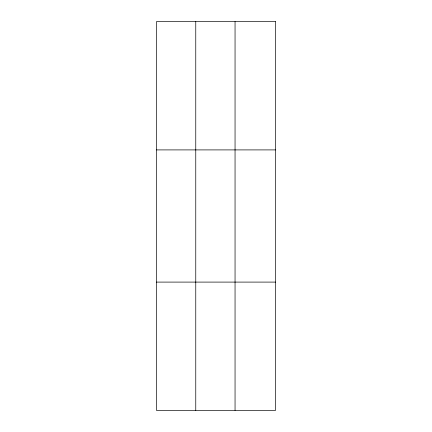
<?xml version="1.0" encoding="UTF-8"?>
<svg xmlns="http://www.w3.org/2000/svg" width="432" height="432" viewBox="0 0 432 432"><rect width="100%" height="100%" fill="white"/><g stroke="black" fill="none" stroke-linecap="round" stroke-linejoin="round"><path stroke-width="0.65" d="M195.761 410.4L195.761 21.6M235.051 410.4L235.051 21.6M156.47 149.904L275.53 149.904M156.47 282.096L275.53 282.096M275.53 21.6L275.53 410.4L156.47 410.4L156.47 21.6L275.53 21.6"/></g></svg>
